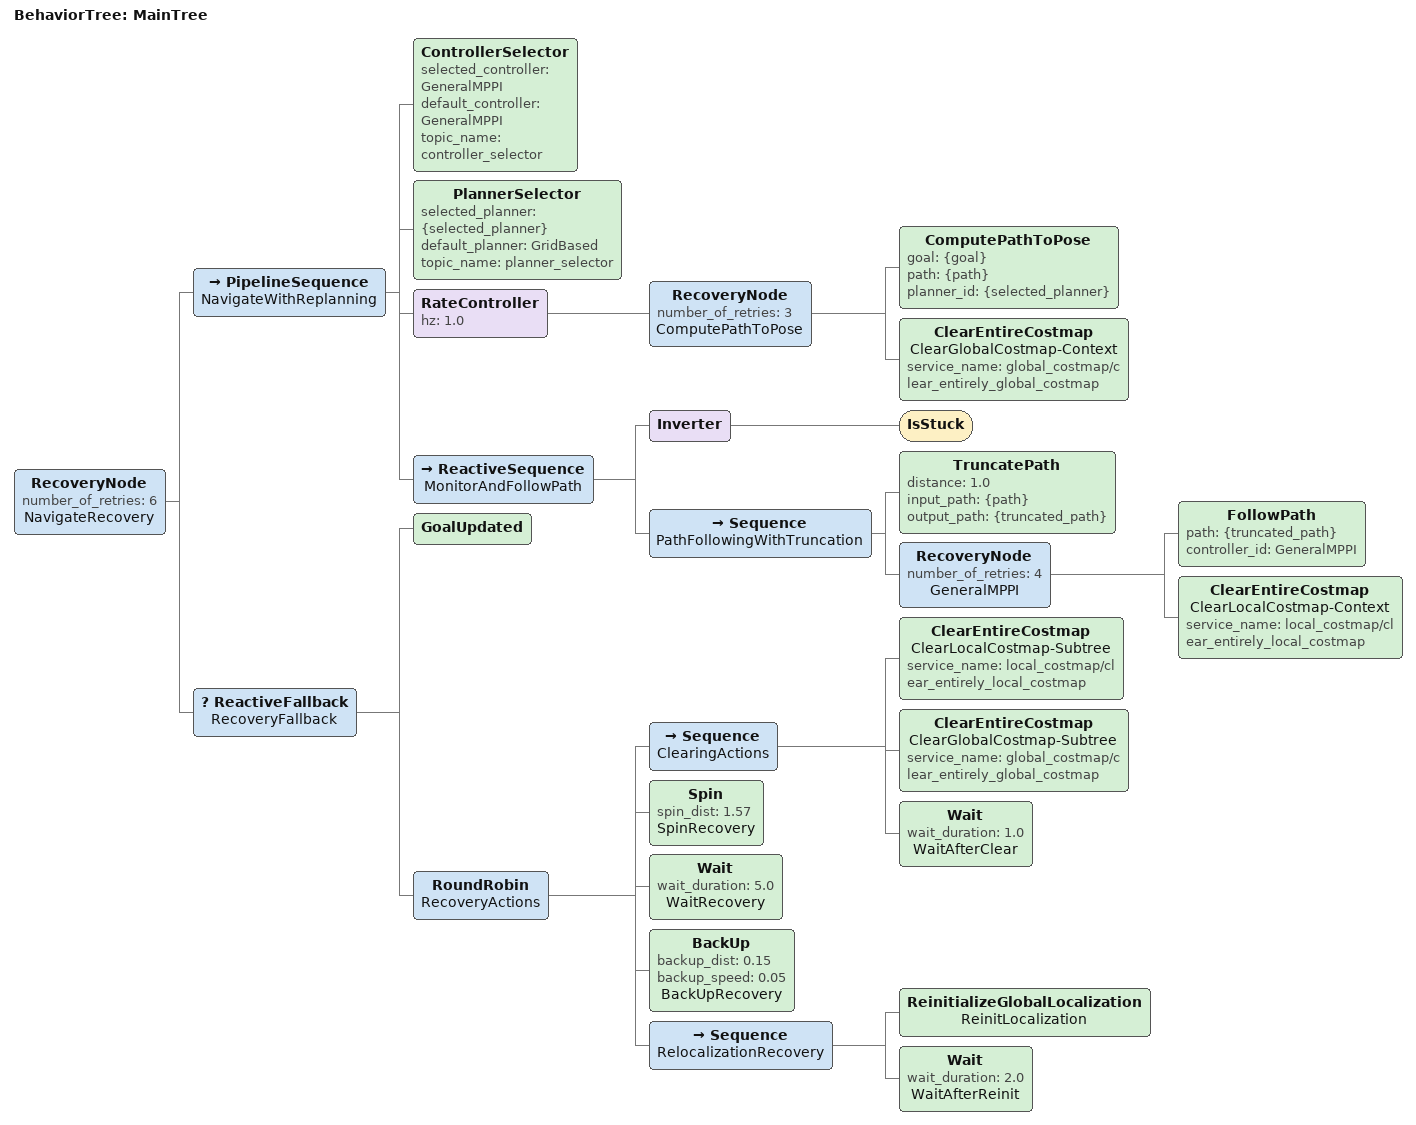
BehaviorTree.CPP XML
<root BTCPP_format="4" main_tree_to_execute="MainTree">
  <BehaviorTree ID="MainTree">
    <RecoveryNode number_of_retries="6" name="NavigateRecovery">
      <PipelineSequence name="NavigateWithReplanning">
        <ControllerSelector selected_controller="GeneralMPPI" default_controller="GeneralMPPI" topic_name="controller_selector"/>
        <PlannerSelector selected_planner="{selected_planner}" default_planner="GridBased" topic_name="planner_selector"/>

        <RateController hz="1.0">
          <RecoveryNode number_of_retries="3" name="ComputePathToPose">
            <ComputePathToPose goal="{goal}" path="{path}" planner_id="{selected_planner}" />
            <ClearEntireCostmap name="ClearGlobalCostmap-Context" service_name="global_costmap/clear_entirely_global_costmap"/>
          </RecoveryNode>
        </RateController>

        <ReactiveSequence name="MonitorAndFollowPath">
          <Inverter>
            <IsStuck/>
          </Inverter>
          <Sequence name="PathFollowingWithTruncation">
            <TruncatePath distance="1.0" input_path="{path}" output_path="{truncated_path}"/>
            <RecoveryNode number_of_retries="4" name="GeneralMPPI">
              <FollowPath path="{truncated_path}" controller_id="GeneralMPPI"/>
              <ClearEntireCostmap name="ClearLocalCostmap-Context" service_name="local_costmap/clear_entirely_local_costmap"/>
            </RecoveryNode>
          </Sequence>
        </ReactiveSequence>
      </PipelineSequence>

      <ReactiveFallback name="RecoveryFallback">
        <GoalUpdated/>
        <RoundRobin name="RecoveryActions">
          <Sequence name="ClearingActions">
            <ClearEntireCostmap name="ClearLocalCostmap-Subtree" service_name="local_costmap/clear_entirely_local_costmap"/>
            <ClearEntireCostmap name="ClearGlobalCostmap-Subtree" service_name="global_costmap/clear_entirely_global_costmap"/>
            <Wait wait_duration="1.0" name="WaitAfterClear"/>
          </Sequence>
          <Spin spin_dist="1.57" name="SpinRecovery"/>
          <Wait wait_duration="5.0" name="WaitRecovery"/>
          <BackUp backup_dist="0.15" backup_speed="0.05" name="BackUpRecovery"/>
          <Sequence name="RelocalizationRecovery">
            <ReinitializeGlobalLocalization name="ReinitLocalization"/>
            <Wait wait_duration="2.0" name="WaitAfterReinit"/>
          </Sequence>
        </RoundRobin>
      </ReactiveFallback>
    </RecoveryNode>
  </BehaviorTree>
</root>
